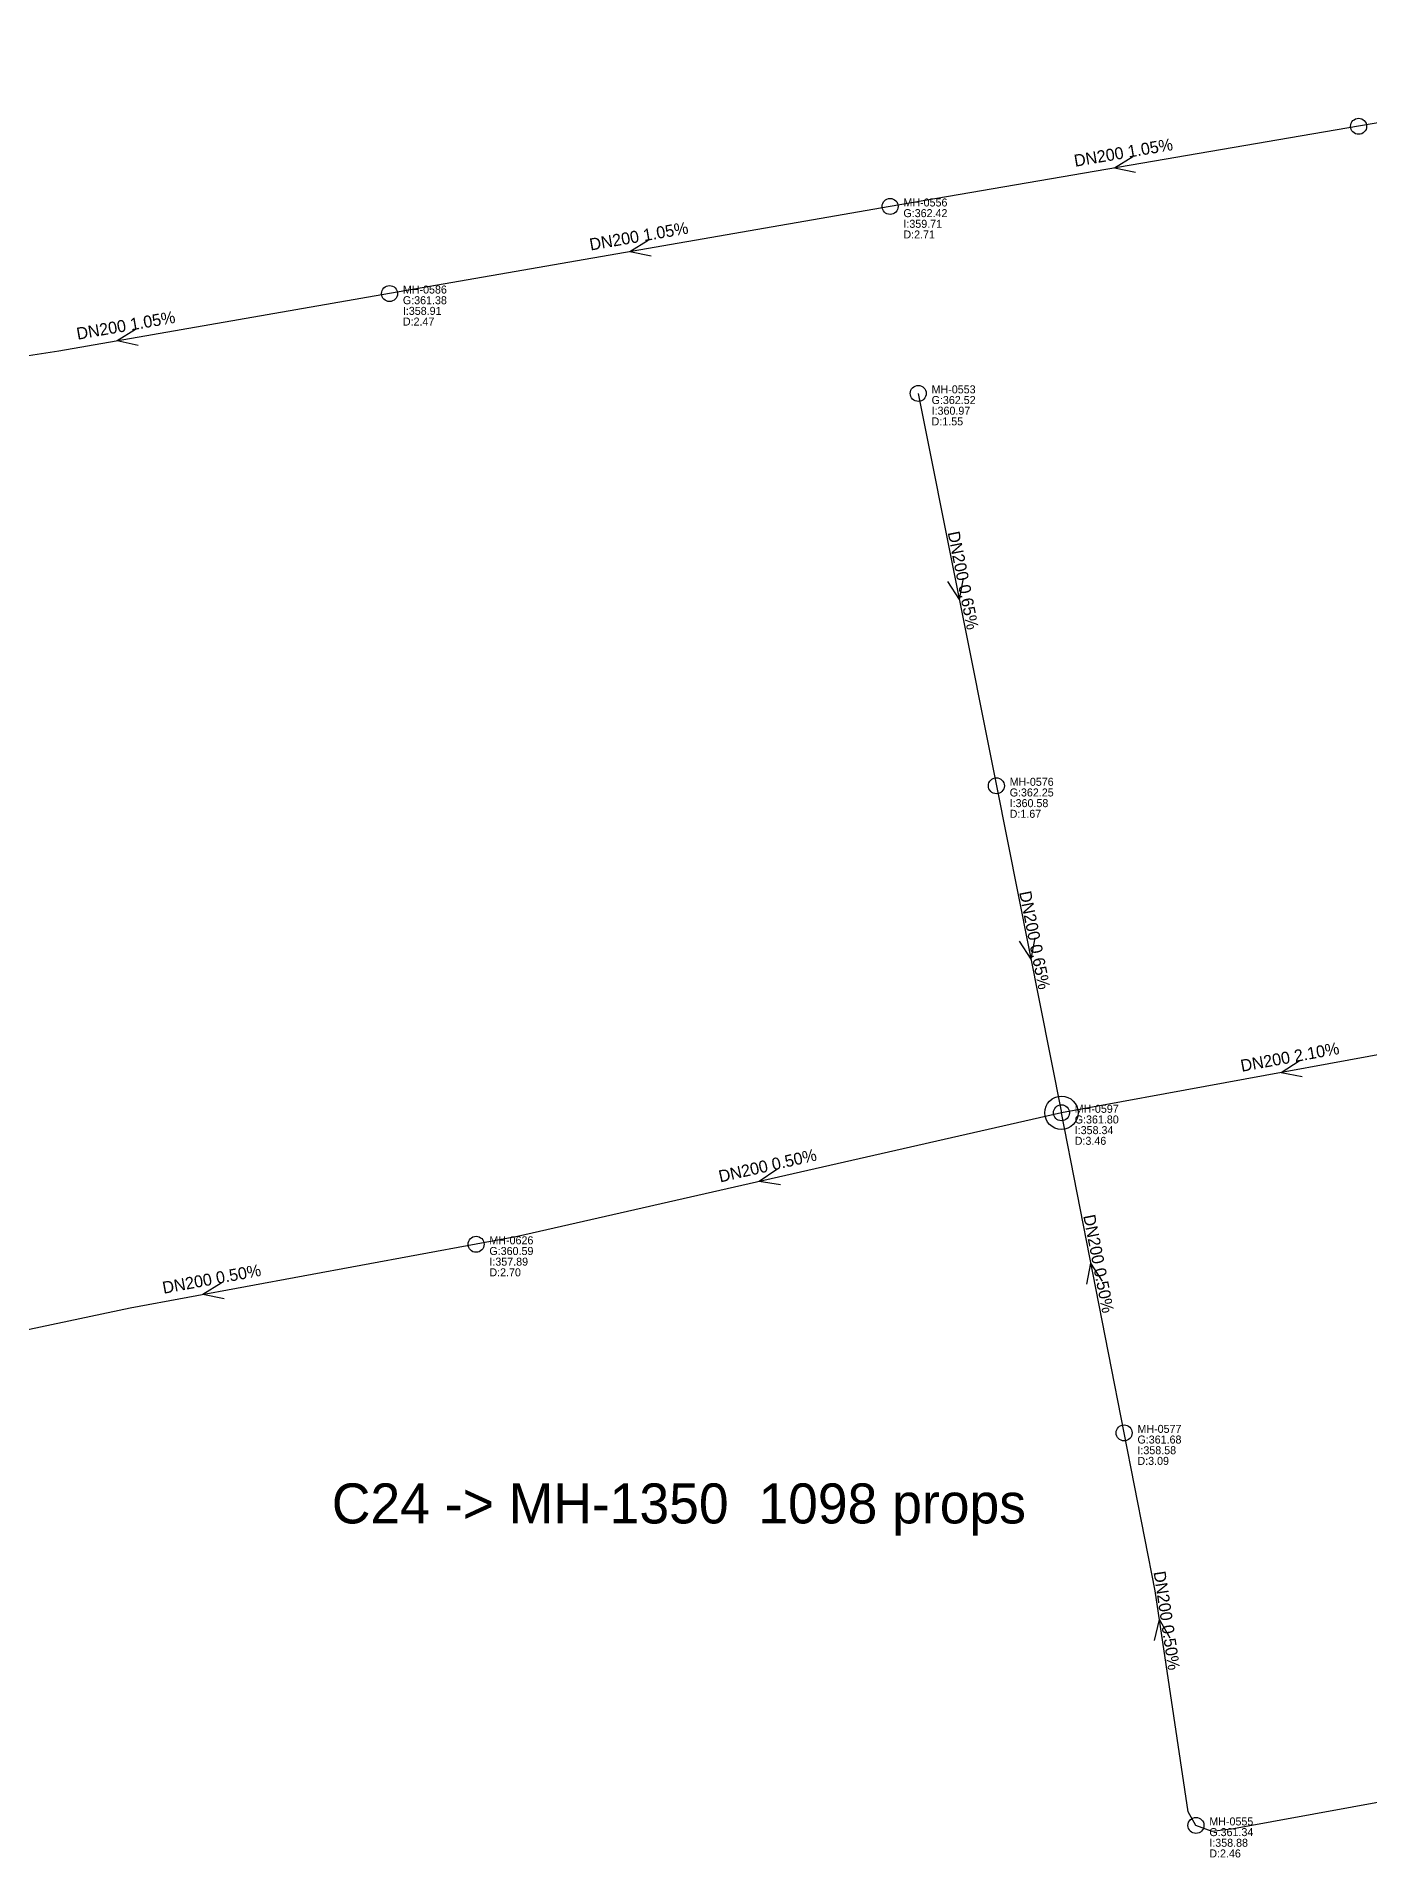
# Model space of a CAD drawing. Header units: metres. Extents: x 449149 to 451990, y 2566737 to 2570847.
# Drawn here: x 451077.6 to 451277.6, y 2568536.9 to 2568810 of the extents above; entities that cross this region are included whole.
import ezdxf
from ezdxf.enums import TextEntityAlignment as Align

# ---------------------------------------------------------------- set-up
doc = ezdxf.new("R2010")
doc.units = ezdxf.units.M
for name, color, linetype in [('SEW-CATCHMENT-LABEL', 4, 'Continuous'), ('SEW-DROP', 6, 'Continuous'), ('SEW-LABEL', 2, 'Continuous'), ('SEW-MH', 7, 'Continuous'), ('SEW-MH-LABEL', 8, 'Continuous'), ('SEW-PIPE-DN200', 3, 'Continuous')]:
    doc.layers.add(name, color=color, linetype=linetype)

msp = doc.modelspace()

# ---------------------------------------------------------------- linework, layer by layer
at = {"layer": 'SEW-DROP'}
msp.add_circle((451231.38, 2568648.56), 2.5, dxfattribs=at)
msp.add_circle((451231.38, 2568648.56), 2.5, dxfattribs=at)
at = {"layer": 'SEW-LABEL'}
for p, q in [((451242.1, 2568791.92), (451239.35, 2568790.23)), ((451242.51, 2568789.56), (451239.35, 2568790.23)), ((451169.41, 2568779.39), (451166.66, 2568777.69)), ((451169.82, 2568777.02), (451166.66, 2568777.69)), ((451092.46, 2568766.01), (451089.71, 2568764.31)), ((451092.87, 2568763.64), (451089.71, 2568764.31)), ((451214.3, 2568728.26), (451216.06, 2568725.56)), ((451216.65, 2568728.73), (451216.06, 2568725.56)), ((451225.03, 2568674.32), (451226.79, 2568671.61)), ((451227.38, 2568674.79), (451226.79, 2568671.61)), ((451267.07, 2568656.3), (451264.33, 2568654.58)), ((451267.5, 2568653.94), (451264.33, 2568654.58)), ((451188.7, 2568640.08), (451186.04, 2568638.24)), ((451189.23, 2568637.74), (451186.04, 2568638.24)), ((451235.2, 2568622.86), (451235.8, 2568626.03)), ((451237.55, 2568623.32), (451235.8, 2568626.03)), ((451105.33, 2568623.02), (451102.6, 2568621.29)), ((451105.77, 2568620.66), (451102.6, 2568621.29)), ((451245.34, 2568569.42), (451246.08, 2568572.56)), ((451247.72, 2568569.77), (451246.08, 2568572.56))]:
    msp.add_line(p, q, dxfattribs=at)
at = {"layer": 'SEW-MH'}
for centre in [(451275.97, 2568796.5), (451205.68, 2568784.48), (451130.59, 2568771.42), (451209.91, 2568756.45), (451221.62, 2568697.6), (451231.38, 2568648.56), (451143.57, 2568628.84), (451240.79, 2568600.56), (451251.57, 2568541.69)]:
    msp.add_circle(centre, 1.2, dxfattribs=at)
at = {"layer": 'SEW-PIPE-DN200'}
for points in [[(451354.83, 2568809.98), (451275.97, 2568796.5)], [(451275.97, 2568796.5), (451205.68, 2568784.48)], [(451205.68, 2568784.48), (451130.59, 2568771.42)], [(451130.59, 2568771.42), (451080.97, 2568762.79), (451051.68, 2568758.27)], [(451209.91, 2568756.45), (451221.62, 2568697.6)], [(451221.62, 2568697.6), (451231.38, 2568648.56)], [(451300.12, 2568661.75), (451280.48, 2568657.53), (451231.38, 2568648.56)], [(451231.38, 2568648.56), (451149.79, 2568629.99), (451143.57, 2568628.84)], [(451240.79, 2568600.56), (451231.38, 2568648.56)], [(451143.57, 2568628.84), (451091.68, 2568619.28), (451064.72, 2568613.55)], [(451251.57, 2568541.69), (451250.41, 2568543.74), (451245.44, 2568576.85), (451240.79, 2568600.56)], [(451330.35, 2568553.54), (451299.09, 2568548.81), (451257.18, 2568541.17), (451254.01, 2568540.8), (451251.57, 2568541.69)]]:
    msp.add_lwpolyline(points, dxfattribs=at)

# ---------------------------------------------------------------- texts
at = {"layer": 'SEW-CATCHMENT-LABEL'}
msp.add_text('C24 -> MH-1350  1098 props', height=6, dxfattribs=at).set_placement((451174, 2568586.98), align=Align.CENTER)
at = {"layer": 'SEW-LABEL'}
for s, rotation, p in [('DN200 1.05%', 9.7033, (451240.83, 2568791.69)), ('DN200 1.05%', 9.8638, (451168.14, 2568779.15)), ('DN200 1.05%', 9.8638, (451091.18, 2568765.77)), ('DN200 0.65%', -78.7475, (451215.77, 2568728.23)), ('DN200 0.65%', -78.7475, (451226.5, 2568674.28)), ('DN200 2.10%', 10.3503, (451265.81, 2568656.05)), ('DN200 0.50%', 12.8258, (451187.5, 2568639.77)), ('DN200 0.50%', 281.0939, (451236.09, 2568625.76)), ('DN200 0.50%', 10.4387, (451104.07, 2568622.77)), ('DN200 0.50%', 278.5384, (451246.31, 2568572.28))]:
    msp.add_text(s, height=1.8, rotation=rotation, dxfattribs=at).set_placement(p, align=Align.CENTER)
at = {"layer": 'SEW-MH-LABEL'}
for s, p in [('MH-0556', (451207.68, 2568784.48)), ('G:362.42', (451207.68, 2568782.88)), ('D:2.71', (451207.68, 2568779.68)), ('I:359.71', (451207.68, 2568781.28)), ('MH-0586', (451132.59, 2568771.42)), ('G:361.38', (451132.59, 2568769.82)), ('I:358.91', (451132.59, 2568768.22)), ('D:2.47', (451132.59, 2568766.62)), ('G:362.52', (451211.91, 2568754.85)), ('MH-0553', (451211.91, 2568756.45)), ('D:1.55', (451211.91, 2568751.65)), ('I:360.97', (451211.91, 2568753.25)), ('MH-0576', (451223.62, 2568697.6)), ('G:362.25', (451223.62, 2568696)), ('I:360.58', (451223.62, 2568694.4)), ('D:1.67', (451223.62, 2568692.8)), ('MH-0597', (451233.38, 2568648.56)), ('G:361.80', (451233.38, 2568646.96)), ('I:358.34', (451233.38, 2568645.36)), ('D:3.46', (451233.38, 2568643.76)), ('MH-0626', (451145.57, 2568628.84)), ('G:360.59', (451145.57, 2568627.24)), ('D:2.70', (451145.57, 2568624.04)), ('I:357.89', (451145.57, 2568625.64)), ('G:361.68', (451242.79, 2568598.96)), ('MH-0577', (451242.79, 2568600.56)), ('I:358.58', (451242.79, 2568597.36)), ('D:3.09', (451242.79, 2568595.76)), ('MH-0555', (451253.57, 2568541.69)), ('G:361.34', (451253.57, 2568540.09)), ('I:358.88', (451253.57, 2568538.49)), ('D:2.46', (451253.57, 2568536.89))]:
    msp.add_text(s, height=1.2, dxfattribs=at).set_placement(p)

doc.saveas('drawing.dxf')
